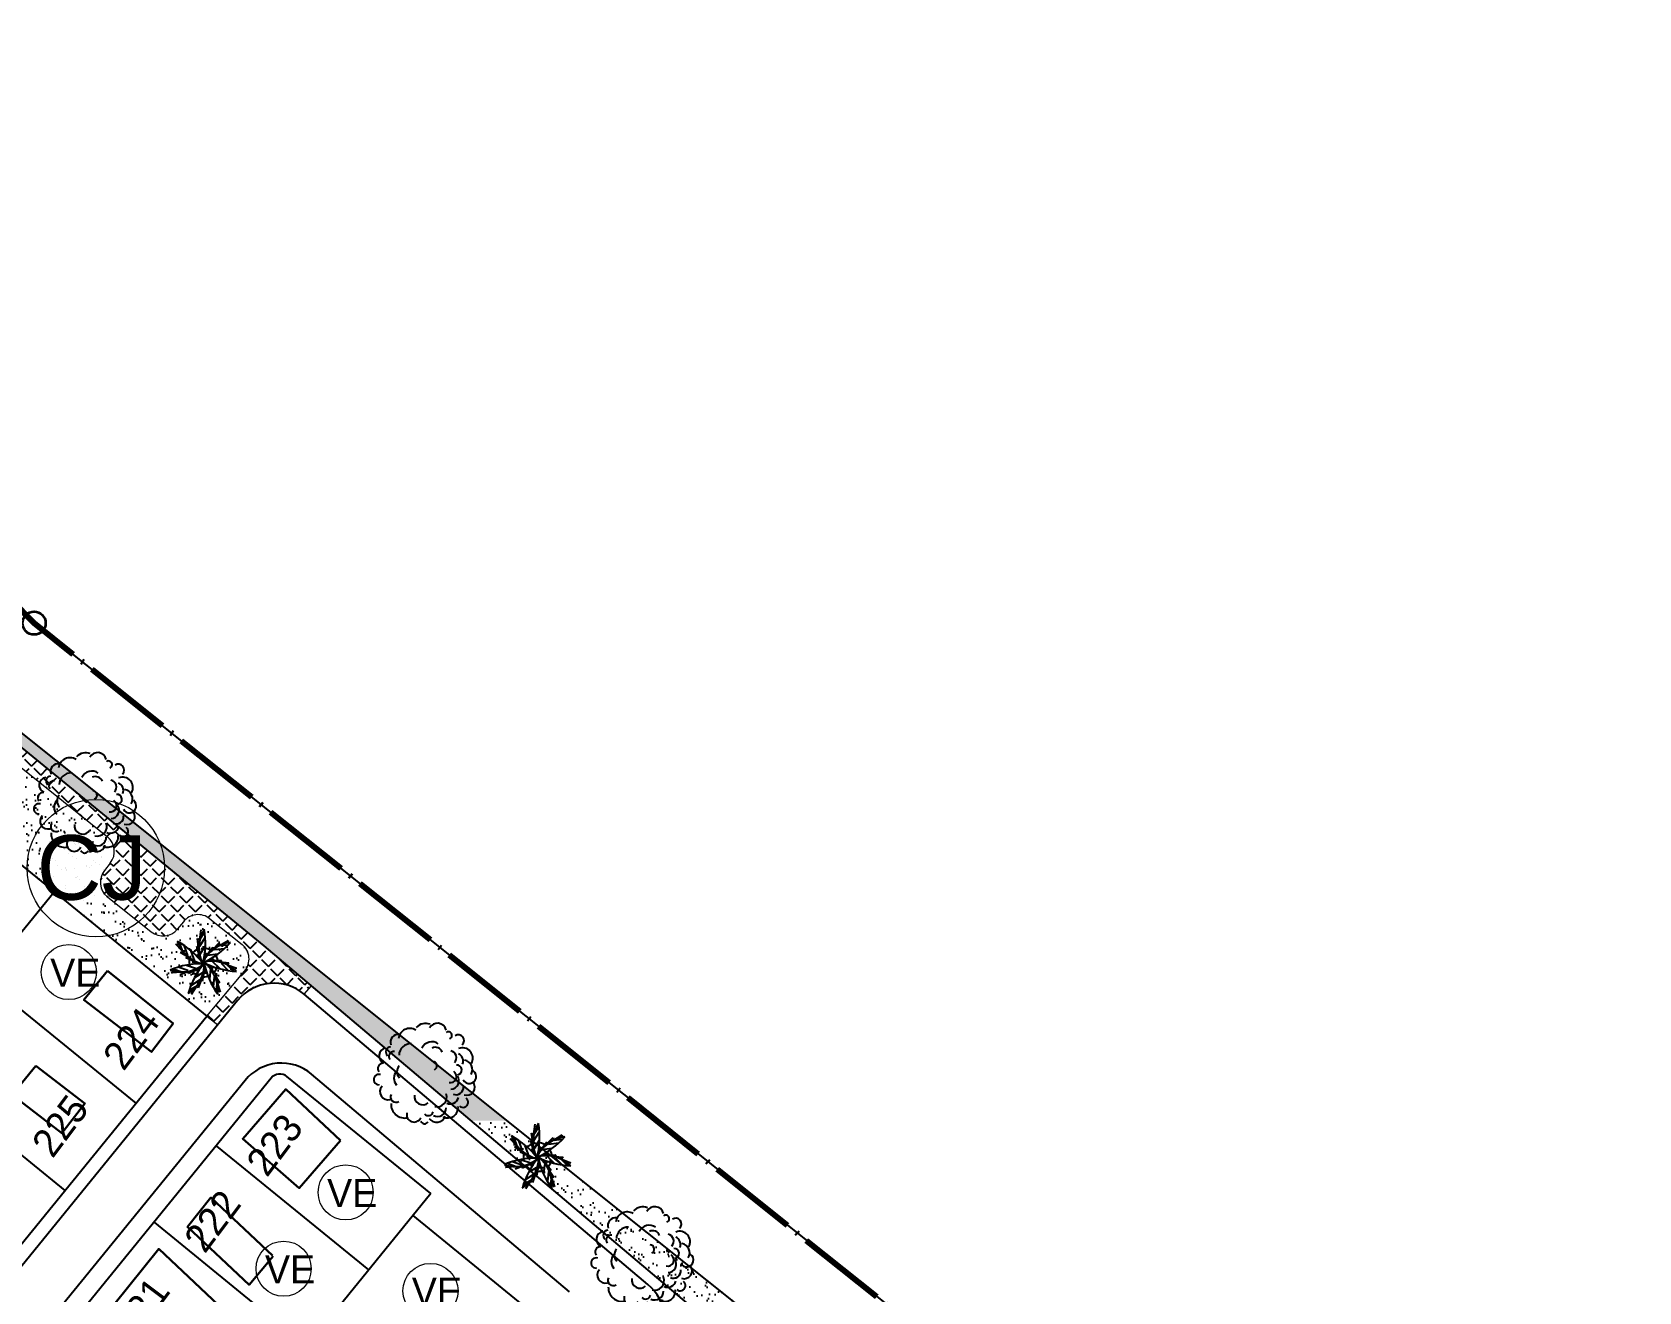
# Model space of a CAD drawing. Extents: x 472704 to 474638, y 1059265 to 1060325.
# Drawn here: x 474059.4 to 474230.8, y 1059981.7 to 1060116.1 of the extents above; entities that cross this region are included whole.
import ezdxf

# ---------------------------------------------------------------- set-up
doc = ezdxf.new("R2010")
doc.units = 0
doc.header["$LTSCALE"] = 0.4
doc.header["$MEASUREMENT"] = 0
doc.linetypes.add('ACAD_ISO04W100', pattern=[30.5, 24, -3, 0.5, -3])
doc.layers.get('0').update_dxf_attribs({"linetype": 'CONTINUOUS', "lineweight": 25})
for name, color, linetype, lineweight in [('1', 5, 'ACAD_ISO04W100', 80), ('ARBOLES', 114, 'CONTINUOUS', 25), ('AREAS VERDAS', 72, 'CONTINUOUS', 25), ('AREAS VERDES', 2, 'CONTINUOUS', 20), ('CASA', 31, 'CONTINUOUS', 30), ('TEXTO-COOR', 3, 'CONTINUOUS', 35)]:
    doc.layers.add(name, color=color, linetype=linetype, lineweight=lineweight)
for name, color, linetype in [('NumeroPropu', 6, 'CONTINUOUS'), ('PARCELASPEOPUESTAS', 3, 'CONTINUOUS'), ('PISOS', 8, 'CONTINUOUS'), ('TipoVivienda', 7, 'CONTINUOUS'), ('TOPONIMIA', 1, 'CONTINUOUS'), ('VEGETACION', 3, 'CONTINUOUS'), ('VIAPROPUESTA', 7, 'CONTINUOUS')]:
    doc.layers.add(name, color=color, linetype=linetype)
doc.styles.add('ARIAL', font='arial.ttf')
doc.styles.add('Numeros Parcelas', font='', dxfattribs={"height": 3})
doc.styles.add('TipoVivienda', font='', dxfattribs={"height": 3})
doc.styles.get('Numeros Parcelas').set_extended_font_data('AvantGarde Bk BT')
doc.styles.get('TipoVivienda').set_extended_font_data('AvantGarde Bk BT')
pattern_1 = [(37.5, (0, 0), (-0.0629933581, 1.926823769), [0, -1.52, 0, -1.7, 0, -1.625]), (7.5, (0, 0), (1.769776705, 2.822146065), [0, -0.82, 0, -1.37, 0, -0.525]), (327.5, (-1.23, 0), (3.1141418618, 0.0056590535), [0, -0.5, 0, -1.8, 0, -2.35]), (317.5, (-1.23, 0), (3.0061266046, 0.877675565), [0, -0.25, 0, -1.18, 0, -1.35])]

# ---------------------------------------------------------------- blocks, each defined once
blk = doc.blocks.new('MATA-9-P')
for centre, radius, start, end in [((-0.3, 0.299), 0.0535, 48.8801, 178.3128), ((-0.19, 0.376), 0.0779, 58.9861, 207.9131), ((-0.139, 0.323), 0.0515, 43.6906, 176.2128), ((-0.13, 0.377), 0.0539, 58.2998, 186.1253), ((-0.012, 0.408), 0.0807, 41.611, 159.9786), ((0.003, 0.224), 0.12, 48.7668, 139.8869), ((0.095, 0.352), 0.117, 19.5363, 133.8929), ((0.242, 0.281), 0.13, 29.735, 97.237), ((0.362, 0.237), 0.0901, 334.1349, 112.582), ((-0.411, 0.085), 0.081, 97.9827, 246.8545), ((-0.404, 0.239), 0.0523, 33.6973, 233.0937), ((-0.196, 0.089), 0.103, 98.24, 184.0926), ((-0.14, 0.127), 0.0914, 100.2196, 184.2046), ((0.185, 0.11), 0.112, 15.4857, 115.7101), ((0.428, 0.142), 0.0366, 250.6341, 87.6124), ((-0.382, -0.007), 0.0536, 111.1669, 263.9023), ((0.107, 0.003), 0.0451, 255.8278, 48.4085), ((0.2, 0.072), 0.076, 342.5759, 76.3443), ((0.292, -0.041), 0.0714, 276.1226, 39.2521), ((0.473, 0.036), 0.0582, 274.1634, 85.8366), ((-0.357, -0.122), 0.141, 138.2834, 242.854), ((-0.166, -0.175), 0.0856, 132.6578, 272.2174), ((0.272, -0.186), 0.05, 238.608, 55.1957), ((0.317, -0.105), 0.0811, 297.613, 27.6641), ((0.322, -0.221), 0.0971, 289.6179, 40.7476), ((0.391, -0.129), 0.106, 291.1232, 72.7112), ((-0.352, -0.264), 0.075, 125.1074, 295.1356), ((-0.214, -0.323), 0.051, 182.3708, 306.9054), ((-0.057, -0.275), 0.0967, 215.7229, 341.5126), ((0.154, -0.231), 0.0853, 233.2048, 357.4631), ((0.179, -0.196), 0.0627, 218.0415, 17.9882), ((0.328, -0.318), 0.07, 169.6683, 15.8268), ((-0.301, -0.371), 0.0414, 161.5063, 291.7296), ((-0.165, -0.395), 0.0934, 176.9949, 302.2491), ((-0.123, -0.359), 0.0889, 204.4539, 320.9009), ((-0.041, -0.424), 0.105, 204.1955, 327.7789), ((0.059, -0.34), 0.0902, 208.4156, 303.6457), ((0.113, -0.48), 0.0521, 187.204, 14.3246), ((0.155, -0.32), 0.0734, 205.1869, 329.0229), ((0.24, -0.387), 0.0807, 210.7968, 2.6678)]:
    blk.add_arc(centre, radius, start, end)
blk = doc.blocks.new('ARBOL-1')
at = {"layer": 'ARBOLES', "linetype": 'Continuous', "xscale": 5, "yscale": 5, "zscale": 5}
blk.add_blockref('MATA-9-P', (0.503, -0.066), dxfattribs=at)
blk = doc.blocks.new('PALME01')
at = {"layer": 'VEGETACION'}
for p, q in [((-0.32, 2.46), (-0.14, 3.51)), ((-2.17, 1.26), (-2.88, 2.05)), ((-2.88, 2.05), (-2.68, 2)), ((-2.16, 1.22), (-2.44, 2.16)), ((-1.65, 0.81), (-1.96, 1.83)), ((-0.45, 0.84), (-0.66, 1.78)), ((-0.66, 1.78), (-0.48, 1.69)), ((-0.48, 1.69), (-0.56, 2.58)), ((-0.56, 2.58), (-0.32, 2.46)), ((-0.39, 0.81), (0.23, 1.75)), ((-0.34, 2.42), (0.22, 3.22)), ((-0.34, 1.77), (0.26, 2.65)), ((1.07, 1.4), (1.72, 2.02)), ((1.72, 2.02), (1.78, 1.75)), ((1.73, 1.74), (2.71, 1.81)), ((1.78, 1.75), (2.7, 2.27)), ((2.7, 2.27), (2.6, 2.09)), ((-2.42, 1.15), (-2.17, 1.26)), ((-1.67, 0.65), (-2.42, 1.15)), ((-1.86, 0.57), (-1.67, 0.65)), ((-0.99, 0.15), (-1.86, 0.57)), ((-0.93, 0.18), (-1.28, 1.25)), ((-1.16, 0.07), (-0.99, 0.15)), ((-0.01, -0.17), (-1.16, 0.07)), ((-0.08, -0.13), (-0.61, 0.92)), ((-0.61, 0.92), (-0.45, 0.84)), ((-0.1, -0.04), (0.39, 1.03)), ((-0.04, 0.03), (1.1, 0.31)), ((0.04, 0.02), (0.97, -0.69)), ((0.39, 1.03), (0.43, 0.85)), ((0.43, 0.85), (1.03, 1.6)), ((0.44, 0.78), (1.57, 0.88)), ((0.94, 0.12), (1.72, -0.7)), ((1.1, 0.31), (0.98, 0.17)), ((0.98, 0.17), (1.94, 0.16)), ((1.03, 1.6), (1.07, 1.4)), ((1.22, 1.34), (2.28, 1.42)), ((1.94, 0.16), (1.81, 0.01)), ((1.81, 0.01), (2.7, -0.12)), ((-3.46, -1), (-3.29, -0.88)), ((-2.4, -0.93), (-3.46, -1)), ((-2.35, -0.95), (-3.26, -0.58)), ((-1.72, -0.8), (-2.71, -0.42)), ((-1.61, -0.92), (-2.46, -1.2)), ((-0.77, -0.64), (-1.83, -0.24)), ((-0.79, -0.71), (-1.66, -1.12)), ((-1.66, -1.12), (-1.61, -0.92)), ((-0.03, -1.03), (-1.01, -1.6)), ((0.07, -0.13), (-0.83, -0.88)), ((-0.83, -0.88), (-0.79, -0.71)), ((0.01, -1.08), (-0.21, -2.01)), ((0.12, -1.22), (0.01, -1.08)), ((0.09, -0.05), (0.12, -1.22)), ((0.73, -0.69), (0.57, -1.81)), ((0.97, -0.69), (0.79, -0.69)), ((0.79, -0.69), (1.39, -1.44)), ((1.09, -1.57), (0.94, -2.63)), ((1.39, -1.44), (1.19, -1.44)), ((1.19, -1.44), (1.64, -2.21)), ((1.86, -0.15), (2.59, -0.93)), ((2.49, -0.3), (3.15, -1.02)), ((2.7, -0.12), (2.53, -0.32)), ((2.53, -0.32), (3.51, -0.73)), ((3.51, -0.73), (3.31, -0.76)), ((-0.78, -2.45), (-1.63, -2.93)), ((-0.82, -2.48), (-1.43, -3.35)), ((-0.5, -1.86), (-1.42, -2.4)), ((-0.65, -2.69), (-0.82, -2.48)), ((-0.33, -1.85), (-0.65, -2.69)), ((-0.21, -2.01), (-0.33, -1.85)), ((1.38, -2.16), (1.22, -3.13)), ((1.37, -2.21), (1.67, -3.23)), ((1.64, -2.21), (1.37, -2.21)), ((1.67, -3.23), (1.52, -3.09))]:
    blk.add_line(p, q, dxfattribs=at)
for centre, radius, start, end in [((3.35, 1.47), 3.79, 146.5126, 204.9769), ((-8.28, 2.34), 8.56, 343.2568, 8.2327), ((0.88, 3.52), 3.79, 197.9411, 256.4055), ((-7.05, -5.04), 8.56, 34.6853, 59.6613), ((-3.28, 7.91), 8.56, 291.8282, 316.8041), ((3.29, -1.73), 3.79, 95.084, 153.5483), ((0, 0), 1.53, 165.4304, 194.1231), ((0, 0), 1.53, 112.3411, 140.8959), ((0.75, -3.68), 3.79, 43.6554, 102.1198), ((4.18, 7.47), 8.56, 240.3996, 265.3756), ((-2.36, -2.91), 3.79, 352.2268, 50.6912), ((8.5, 1.36), 8.56, 188.971, 213.947), ((0, 0), 1.53, 58.7372, 86.9078), ((0, 0), 1.53, 6.2517, 34.072), ((-0.51, -8.67), 8.56, 86.1139, 111.0899), ((-2.25, 2.86), 3.79, 249.3697, 307.8341), ((-3.7, 0), 3.79, 300.7983, 359.2626), ((6.41, -5.83), 8.56, 137.5425, 162.5184), ((0, 0), 1.53, 216.742, 245.1681), ((0, 0), 1.53, 266.3653, 294.3399), ((0, 0), 1.53, 315.6716, 343.3932)]:
    blk.add_arc(centre, radius, start, end, dxfattribs=at)
blk = doc.blocks.new('PALMERA')
at = {"layer": 'AREAS VERDES'}
blk.add_blockref('PALME01', (-88.82, 0.82), dxfattribs=at)

msp = doc.modelspace()

# ---------------------------------------------------------------- hatches: boundary and pattern name
at = {"layer": 'AREAS VERDAS'}
h = msp.add_hatch(dxfattribs=at)
h.set_pattern_fill('AR-SAND', color=64, style=0)
h.set_pattern_definition([(37.5, (0, 0), (-0.0629933581, 1.926823769), [0, -1.52, 0, -1.7, 0, -1.625]), (7.5, (0, 0), (1.769776705, 2.822146065), [0, -0.82, 0, -1.37, 0, -0.525]), (327.5, (-1.23, 0), (3.1141418618, 0.0056590535), [0, -0.5, 0, -1.8, 0, -2.35]), (317.5, (-1.23, 0), (3.0061266046, 0.877675565), [0, -0.25, 0, -1.18, 0, -1.35])])
h.paths.add_polyline_path([(474000, 1060099.1), (474000, 1060087.38), (474084.13, 1060018.67), (474106.25, 1060000), (474110.06, 1060000), (474053.12, 1060045.45, -0.029302), (474052.69, 1060045.84)])
h = msp.add_hatch(dxfattribs=at)
h.set_pattern_fill('AR-SAND', color=64, style=0)
h.set_pattern_definition(pattern_1)
h.paths.add_polyline_path([(474051.99, 1060042.64, 0.414214), (474049.17, 1060042.33), (474045.45, 1060037.67), (474078.02, 1060011.16), (474082.05, 1060015.95, 0.421599), (474081.78, 1060018.8), (474078.34, 1060021.55, 0.414214), (474075.53, 1060021.23), (474074.91, 1060020.45, -0.414214), (474072.09, 1060020.14), (474067.41, 1060023.89, -0.414214), (474067.1, 1060026.7), (474067.72, 1060027.48, 0.414214), (474067.41, 1060030.29)])
h = msp.add_hatch(dxfattribs=at)
h.set_pattern_fill('AR-SAND', color=64, style=0)
h.set_pattern_definition(pattern_1)
h.paths.add_polyline_path([(474110.06, 1060000), (474106.25, 1060000), (474163.42, 1059951.74, -0.141555), (474166.86, 1059951.63), (474168.33, 1059953.48)])
at = {"layer": 'PISOS', "linetype": 'Continuous'}
h = msp.add_hatch(dxfattribs=at)
h.set_pattern_fill('ANGLE', color=256, scale=5, angle=45, style=0)
h.set_pattern_definition([(45, (0, 0), (-0.9722718241, 0.9722718241), [1, -0.375]), (135, (0, 0), (-0.9722718241, -0.9722718241), [1, -0.375])])
h.paths.add_polyline_path([(474053.1, 1060044.01), (474051.99, 1060042.64), (474067.41, 1060030.29, -0.414214), (474067.72, 1060027.48), (474067.1, 1060026.7, 0.414214), (474067.41, 1060023.89), (474072.09, 1060020.14, 0.170372), (474073.34, 1060019.7, 0.227768), (474074.91, 1060020.45), (474075.53, 1060021.23, -0.414214), (474078.34, 1060021.55), (474081.78, 1060018.8, -0.421599), (474082.05, 1060015.95), (474078.02, 1060011.16), (474079.19, 1060010.22), (474081.31, 1060012.82, -0.419473), (474088.41, 1060013.49), (474089.18, 1060014.4), (474084.13, 1060018.67)])

# ---------------------------------------------------------------- linework, layer by layer
at = {"layer": '1', "color": 1}
for p, q in [((474059.59, 1060053.08), (473862.69, 1060252.13)), ((474311.54, 1059851.7), (474059.59, 1060053.08))]:
    msp.add_line(p, q, dxfattribs=at)
at = {"layer": 'CASA'}
for points in [[(474067.42, 1060015.99), (474074.43, 1060010.35), (474072.12, 1060007.34), (474064.91, 1060012.88), (474067.42, 1060015.99)], [(474085.12, 1059985.54), (474082.53, 1059982.49), (474075.95, 1059988.67), (474078.47, 1059991.79), (474085.04, 1059985.61)], [(474081.81, 1059977.92), (474072.89, 1059986.31), (474068.11, 1059980.37), (474077.03, 1059971.99), (474081.81, 1059977.92)]]:
    msp.add_lwpolyline(points, dxfattribs=at)
for points in [[(474059.77, 1060005.86), (474065.01, 1060001.84), (474062.57, 1059998.66), (474057.26, 1060002.74)], [(474092.28, 1059997.87), (474086.45, 1060003.35), (474081.85, 1059998.07), (474087.89, 1059992.81)]]:
    msp.add_lwpolyline(points, close=True, dxfattribs=at)
at = {"layer": 'PARCELASPEOPUESTAS', "linetype": 'Continuous'}
for p, q in [((474045.45, 1060037.67), (474078.02, 1060011.16)), ((474037.87, 1060028.37), (474070.45, 1060001.85)), ((473931, 1059863.79), (474061.73, 1060024.42)), ((474030.3, 1060019.06), (474062.87, 1059992.55)), ((473955.19, 1059860.24), (474078.02, 1060011.16)), ((474084.88, 1060004.54), (473977.7, 1059872.85)), ((474101.93, 1059992.22), (474086.57, 1060004.72)), ((474095.3, 1059984.07), (474079.08, 1059997.27)), ((474101.93, 1059992.22), (474031.86, 1059906.13)), ((474088.67, 1059975.93), (474072.46, 1059989.13)), ((474116.32, 1059976.63), (474100.03, 1059989.89))]:
    msp.add_line(p, q, dxfattribs=at)
msp.add_arc((474085.81, 1060003.78), 1.2, 50.8589, 140.8589, dxfattribs=at)
at = {"layer": 'PISOS', "linetype": 'Continuous', "lineweight": 20}
for p, q in [((474088.41, 1060013.49), (474089.18, 1060014.4)), ((474078.02, 1060011.16), (474079.19, 1060010.22))]:
    msp.add_line(p, q, dxfattribs=at)
at = {"layer": 'TEXTO-COOR'}
msp.add_circle((474059.59, 1060053.08), 1.23, dxfattribs=at)
msp.add_point((474059.59, 1060053.08), dxfattribs=at)
at = {"layer": 'TipoVivienda', "linetype": 'Continuous', "lineweight": 20}
for centre in [(474063.3, 1060015.86), (474092.84, 1059992.35), (474086.22, 1059984.21), (474101.89, 1059981.84)]:
    msp.add_circle(centre, 2.94, dxfattribs=at)
at = {"layer": 'TOPONIMIA', "linetype": 'Continuous', "lineweight": 20}
msp.add_circle((474066.19, 1060026.95), 7.33, dxfattribs=at)
at = {"layer": 'VIAPROPUESTA'}
for p, q in [((474084.13, 1060018.67), (473997.43, 1060089.48)), ((474081.31, 1060012.82), (473957.83, 1059861.11)), ((474082.11, 1060004.3), (473968.51, 1059864.72))]:
    msp.add_line(p, q, dxfattribs=at)
at = {"layer": 'VIAPROPUESTA', "linetype": 'Continuous'}
for p, q in [((474461.74, 1059732.08), (474059.82, 1060052.9)), ((474461.78, 1059719.25), (474053.12, 1060045.45)), ((474163.42, 1059951.74), (474084.13, 1060018.67)), ((474125.1, 1059982.52), (474088.41, 1060013.49)), ((474116.72, 1059981.74), (474089.21, 1060004.96))]:
    msp.add_line(p, q, dxfattribs=at)
at = {"layer": 'VIAPROPUESTA', "linetype": 'Continuous', "lineweight": 20}
for p, q in [((474051.99, 1060042.64), (474067.41, 1060030.29)), ((474067.72, 1060027.48), (474067.1, 1060026.7)), ((474067.41, 1060023.89), (474072.09, 1060020.14)), ((474075.53, 1060021.23), (474074.91, 1060020.45)), ((474078.34, 1060021.55), (474081.78, 1060018.8)), ((474078.02, 1060011.16), (474082.05, 1060015.95)), ((474088.21, 1060013.65), (474088.41, 1060013.49))]:
    msp.add_line(p, q, dxfattribs=at)
at = {"layer": 'VIAPROPUESTA', "linetype": 'Continuous'}
for centre, start, end in [((474062.94, 1060056.8), 224.6889, 231.4026), ((474085.19, 1060009.67), 49.832, 140.8589), ((474085.98, 1060001.14), 49.832, 140.8589), ((474121.87, 1059978.7), 320.8589, 49.832)]:
    msp.add_arc(centre, 5, start, end, dxfattribs=at)
at = {"layer": 'VIAPROPUESTA', "linetype": 'Continuous', "lineweight": 20}
for centre, start, end in [((474066.16, 1060028.73), 321.3249, 51.3249), ((474068.66, 1060025.45), 141.3249, 231.3249), ((474077.09, 1060019.98), 51.3249, 141.3249), ((474073.34, 1060021.7), 231.3249, 321.3249), ((474080.53, 1060017.24), 319.884, 51.3249)]:
    msp.add_arc(centre, 2, start, end, dxfattribs=at)

# ---------------------------------------------------------------- block references
at = {"layer": 'AREAS VERDAS', "xscale": 2.100000000008932, "yscale": 2.099999999860302, "zscale": 2.1, "rotation": 39.1339686675782}
for p in [(474064.08, 1060033.44), (474100.35, 1060004.56), (474123.54, 1059984.99)]:
    msp.add_blockref('ARBOL-1', p, dxfattribs=at)
at = {"layer": 'AREAS VERDAS', "linetype": 'Continuous', "lineweight": 20, "rotation": 1.972147739680779}
for p in [(474166.47, 1060019.11), (474202.13, 1059998.36)]:
    msp.add_blockref('PALMERA', p, dxfattribs=at)

# ---------------------------------------------------------------- texts
at = {"layer": 'NumeroPropu', "linetype": 'Continuous', "lineweight": 20, "style": 'Numeros Parcelas'}
for s, p in [('224', (474069.14, 1060005.19)), ('225', (474061.56, 1059995.88)), ('223', (474084.44, 1059993.86)), ('222', (474077.81, 1059985.72)), ('221', (474070.23, 1059976.41))]:
    msp.add_text(s, height=3, rotation=53.1502, dxfattribs=at).set_placement(p)
at = {"layer": 'TipoVivienda', "linetype": 'Continuous', "lineweight": 20, "style": 'TipoVivienda'}
for p in [(474061.31, 1060014.29), (474090.86, 1059990.78), (474084.23, 1059982.63), (474099.9, 1059980.26)]:
    msp.add_text('VE', height=3, dxfattribs=at).set_placement(p)
at = {"layer": 'TOPONIMIA', "linetype": 'Continuous', "style": 'ARIAL'}
msp.add_text('CJ', height=6.883, dxfattribs=at).set_placement((474059.86, 1060023.57))

doc.saveas('drawing.dxf')
